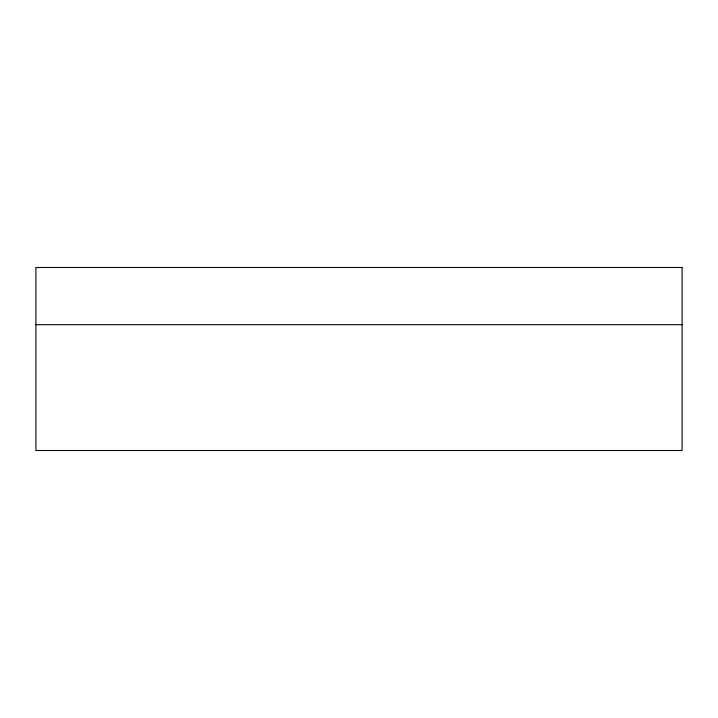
<?xml version="1.0" encoding="UTF-8"?>
<svg xmlns="http://www.w3.org/2000/svg" width="718" height="718" viewBox="0 0 718 718"><rect width="100%" height="100%" fill="white"/><g stroke="black" fill="none" stroke-linecap="round" stroke-linejoin="round"><path stroke-width="1.08" d="M35.9 324.689L682.1 324.689M682.1 267.5L35.9 267.5L35.9 450.5L682.1 450.5L682.1 267.5"/></g></svg>
